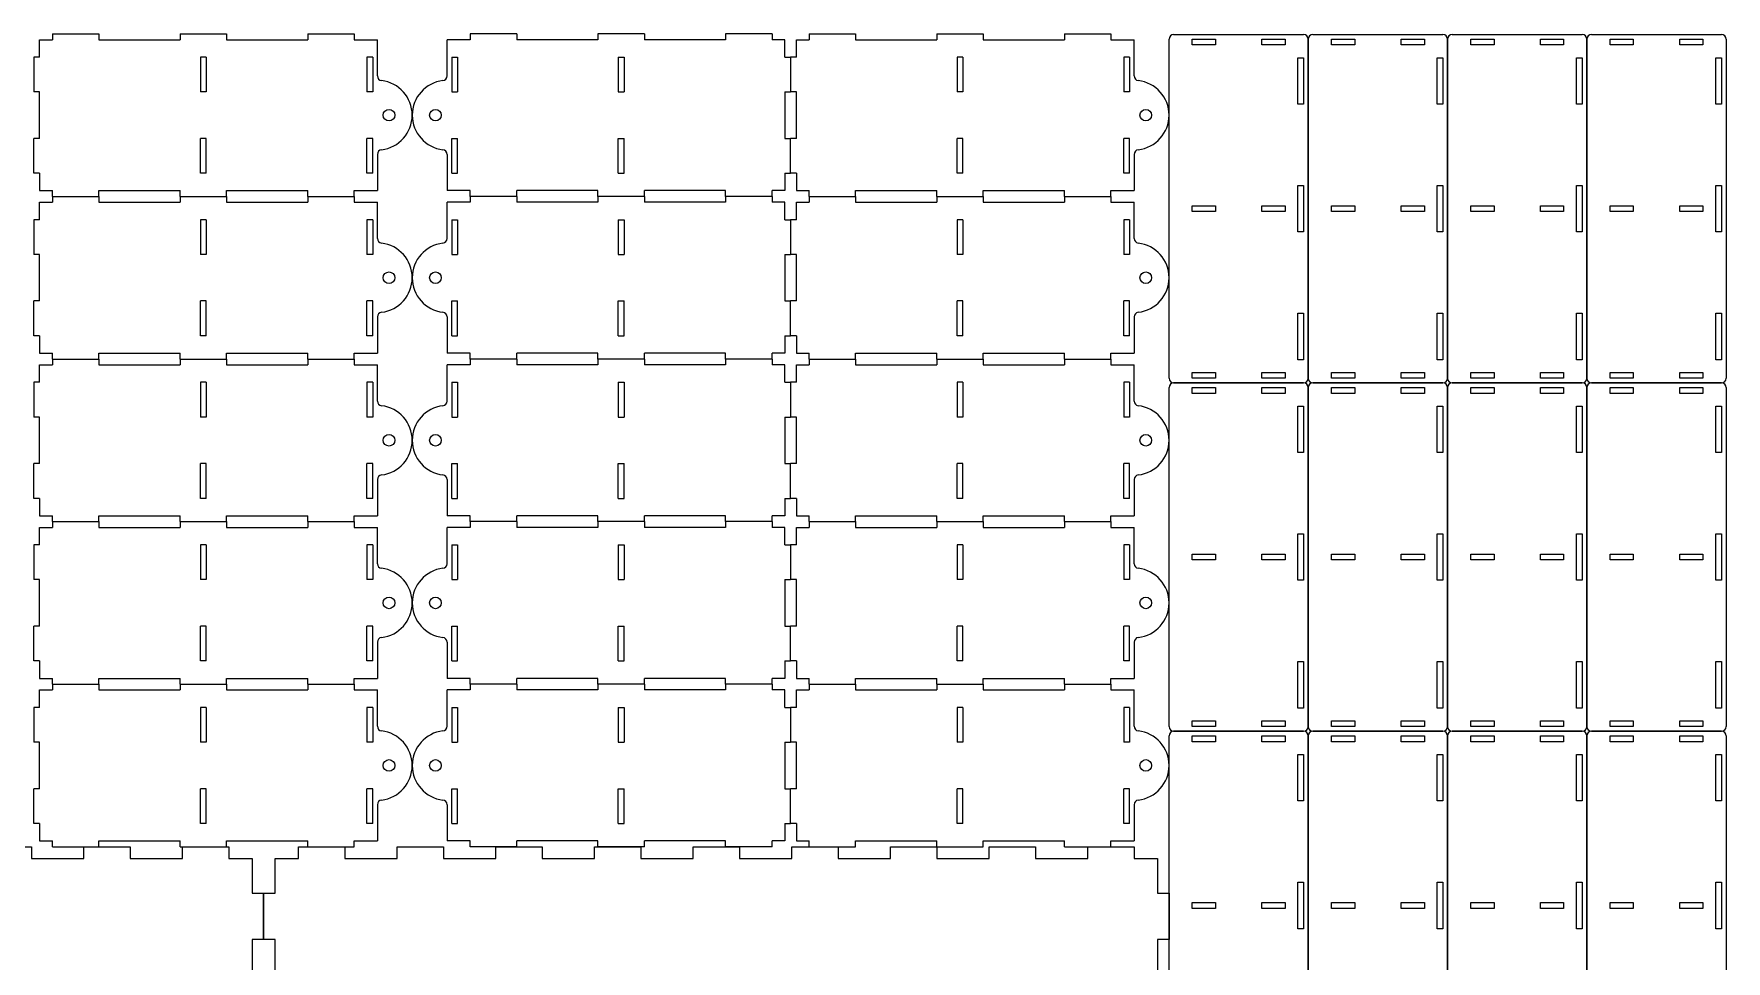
# Model space of a CAD drawing. Header units: millimetres. Extents: x 0 to 1198, y 2 to 800.
# Drawn here: x 469 to 1198, y 401 to 800 of the extents above; entities that cross this region are included whole.
import ezdxf

# ---------------------------------------------------------------- set-up
doc = ezdxf.new("R2010")
doc.units = ezdxf.units.MM

# ---------------------------------------------------------------- blocks, each defined once
blk = doc.blocks.new('40- Side')
at = {"color": 179, "linetype": 'Continuous', "lineweight": 25}
for p, q in [((2, 60), (148, 60)), ((0, 2), (0, 58)), ((150, 58), (150, 2)), ((2, 50), (4.5, 50)), ((2, 40), (2, 50)), ((4.5, 50), (4.5, 40)), ((73.75, 50), (76.25, 50)), ((73.75, 40), (73.75, 50)), ((76.25, 50), (76.25, 40)), ((145.5, 50), (148, 50)), ((145.5, 40), (145.5, 50)), ((148, 50), (148, 40)), ((4.5, 40), (2, 40)), ((76.25, 40), (73.75, 40)), ((148, 40), (145.5, 40)), ((2, 10), (2, 20)), ((2, 20), (4.5, 20)), ((4.5, 20), (4.5, 10)), ((73.75, 10), (73.75, 20)), ((73.75, 20), (76.25, 20)), ((76.25, 20), (76.25, 10)), ((145.5, 10), (145.5, 20)), ((145.5, 20), (148, 20)), ((148, 20), (148, 10)), ((4.5, 10), (2, 10)), ((76.25, 10), (73.75, 10)), ((148, 10), (145.5, 10)), ((148, 0), (2, 0)), ((10, 4.5), (30, 4.5)), ((10, 2), (10, 4.5)), ((30, 2), (10, 2)), ((30, 4.5), (30, 2)), ((65, 4.5), (85, 4.5)), ((65, 2), (65, 4.5)), ((85, 2), (65, 2)), ((85, 4.5), (85, 2)), ((120, 4.5), (140, 4.5)), ((120, 2), (120, 4.5)), ((140, 2), (120, 2)), ((140, 4.5), (140, 2))]:
    blk.add_line(p, q, dxfattribs=at)
for centre, start, end in [((2, 58), 90, 180), ((148, 58), 0, 90), ((2, 2), 180, 270), ((148, 2), 270, 0)]:
    blk.add_arc(centre, 2, start, end, dxfattribs=at)
blk = doc.blocks.new('20- Bottom-75')
at = {"color": 179, "linetype": 'Continuous', "lineweight": 25}
for p, q in [((25, 67.5), (15, 67.5)), ((15, 51.88), (15, 67.5)), ((25, 70), (25, 67.5)), ((45, 70), (25, 70)), ((45, 70), (45, 67.5)), ((80, 67.5), (45, 67.5)), ((80, 70), (80, 67.5)), ((100, 70), (80, 70)), ((100, 70), (100, 67.5)), ((135, 67.5), (100, 67.5)), ((135, 70), (135, 67.5)), ((155, 70), (135, 70)), ((155, 70), (155, 67.5)), ((160.5, 67.5), (155, 67.5)), ((160.5, 60), (160.5, 67.5)), ((17, 60), (17, 45)), ((17, 60), (19.5, 60)), ((19.5, 60), (19.5, 45)), ((88.75, 60), (91.25, 60)), ((88.75, 60), (88.75, 45)), ((91.25, 60), (91.25, 45)), ((160.5, 60), (163, 60)), ((163, 60), (163, 45)), ((17, 45), (19.5, 45)), ((88.75, 45), (91.25, 45)), ((160.5, 45), (160.5, 25)), ((160.5, 45), (163, 45)), ((17, 25), (19.5, 25)), ((17, 10), (17, 25)), ((19.5, 10), (19.5, 25)), ((88.75, 25), (91.25, 25)), ((88.75, 10), (88.75, 25)), ((91.25, 10), (91.25, 25)), ((160.5, 25), (163, 25)), ((163, 10), (163, 25)), ((15, 18.12), (15, 2.5)), ((17, 10), (19.5, 10)), ((88.75, 10), (91.25, 10)), ((160.5, 10), (160.5, 2.5)), ((160.5, 10), (163, 10)), ((25, 2.5), (15, 2.5)), ((25, 0), (25, 2.5)), ((45, 0), (25, 0)), ((80, 2.5), (45, 2.5)), ((45, 0), (45, 2.5)), ((80, 0), (80, 2.5)), ((100, 0), (80, 0)), ((135, 2.5), (100, 2.5)), ((100, 0), (100, 2.5)), ((135, 0), (135, 2.5)), ((155, 0), (135, 0)), ((160.5, 2.5), (155, 2.5)), ((155, 0), (155, 2.5))]:
    blk.add_line(p, q, dxfattribs=at)
blk.add_circle((10, 35), 2.5, dxfattribs=at)
for centre, radius, start, end in [((13, 51.88), 2, 276.75633, 0), ((15, 35), 15, 96.75633, 263.24367), ((13, 18.12), 2, 0, 83.24367)]:
    blk.add_arc(centre, radius, start, end, dxfattribs=at)
blk = doc.blocks.new('20- Bottom-66')
at = {"color": 179, "linetype": 'Continuous', "lineweight": 25}
for p, q in [((15, 150), (15, 155)), ((15, 155), (35, 155)), ((35, 155), (35, 150)), ((57.5, 150), (57.5, 155)), ((57.5, 155), (77.5, 155)), ((77.5, 155), (77.5, 150)), ((100, 150), (100, 155)), ((100, 155), (120, 155)), ((120, 155), (120, 150)), ((142.5, 150), (142.5, 155)), ((142.5, 155), (162.5, 155)), ((162.5, 155), (162.5, 150)), ((185, 150), (185, 155)), ((185, 155), (205, 155)), ((205, 155), (205, 150)), ((227.5, 150), (227.5, 155)), ((227.5, 155), (247.5, 155)), ((247.5, 155), (247.5, 150)), ((270, 150), (270, 155)), ((270, 155), (290, 155)), ((290, 155), (290, 150)), ((312.5, 150), (312.5, 155)), ((312.5, 155), (332.5, 155)), ((332.5, 155), (332.5, 150)), ((355, 150), (355, 155)), ((355, 155), (375, 155)), ((375, 155), (375, 150)), ((5, 135), (5, 150)), ((5, 150), (15, 150)), ((35, 150), (57.5, 150)), ((77.5, 150), (100, 150)), ((120, 150), (142.5, 150)), ((162.5, 150), (185, 150)), ((205, 150), (227.5, 150)), ((247.5, 150), (270, 150)), ((290, 150), (312.5, 150)), ((332.5, 150), (355, 150)), ((375, 150), (385, 150)), ((385, 150), (385, 135)), ((0, 115), (0, 135)), ((0, 135), (5, 135)), ((385, 135), (390, 135)), ((390, 135), (390, 115)), ((5, 115), (0, 115)), ((5, 87.5), (5, 115)), ((390, 115), (385, 115)), ((385, 115), (385, 87.5)), ((0, 67.5), (0, 87.5)), ((0, 87.5), (5, 87.5)), ((385, 87.5), (390, 87.5)), ((390, 87.5), (390, 67.5)), ((5, 67.5), (0, 67.5)), ((5, 40), (5, 67.5)), ((390, 67.5), (385, 67.5)), ((385, 67.5), (385, 40)), ((15, 57.5), (35, 57.5)), ((15, 55), (15, 57.5)), ((35, 55), (15, 55)), ((35, 57.5), (35, 55)), ((57.5, 57.5), (77.5, 57.5)), ((57.5, 55), (57.5, 57.5)), ((77.5, 55), (57.5, 55)), ((77.5, 57.5), (77.5, 55)), ((100, 57.5), (120, 57.5)), ((100, 55), (100, 57.5)), ((120, 55), (100, 55)), ((120, 57.5), (120, 55)), ((142.5, 57.5), (162.5, 57.5)), ((142.5, 55), (142.5, 57.5)), ((162.5, 55), (142.5, 55)), ((162.5, 57.5), (162.5, 55)), ((185, 57.5), (205, 57.5)), ((185, 55), (185, 57.5)), ((205, 55), (185, 55)), ((205, 57.5), (205, 55)), ((227.5, 57.5), (247.5, 57.5)), ((227.5, 55), (227.5, 57.5)), ((247.5, 55), (227.5, 55)), ((247.5, 57.5), (247.5, 55)), ((270, 57.5), (290, 57.5)), ((270, 55), (270, 57.5)), ((290, 55), (270, 55)), ((290, 57.5), (290, 55)), ((312.5, 57.5), (332.5, 57.5)), ((312.5, 55), (312.5, 57.5)), ((332.5, 55), (312.5, 55)), ((332.5, 57.5), (332.5, 55)), ((355, 55), (355, 57.5)), ((355, 57.5), (375, 57.5)), ((375, 55), (355, 55)), ((375, 57.5), (375, 55)), ((0, 20), (0, 40)), ((0, 40), (5, 40)), ((385, 40), (390, 40)), ((390, 40), (390, 20)), ((5, 20), (0, 20)), ((5, 5), (5, 20)), ((390, 20), (385, 20)), ((385, 20), (385, 5)), ((15, 5), (5, 5)), ((15, 0), (15, 5)), ((35, 0), (15, 0)), ((57.5, 5), (35, 5)), ((35, 5), (35, 0)), ((57.5, 0), (57.5, 5)), ((77.5, 0), (57.5, 0)), ((100, 5), (77.5, 5)), ((77.5, 5), (77.5, 0)), ((100, 0), (100, 5)), ((120, 0), (100, 0)), ((142.5, 5), (120, 5)), ((120, 5), (120, 0)), ((142.5, 0), (142.5, 5)), ((162.5, 0), (142.5, 0)), ((185, 5), (162.5, 5)), ((162.5, 5), (162.5, 0)), ((185, 0), (185, 5)), ((205, 0), (185, 0)), ((227.5, 5), (205, 5)), ((205, 5), (205, 0)), ((227.5, 0), (227.5, 5)), ((247.5, 0), (227.5, 0)), ((270, 5), (247.5, 5)), ((247.5, 5), (247.5, 0)), ((270, 0), (270, 5)), ((290, 0), (270, 0)), ((312.5, 5), (290, 5)), ((290, 5), (290, 0)), ((312.5, 0), (312.5, 5)), ((332.5, 0), (312.5, 0)), ((355, 5), (332.5, 5)), ((332.5, 5), (332.5, 0)), ((355, 0), (355, 5)), ((375, 0), (355, 0)), ((375, 5), (375, 0)), ((385, 5), (375, 5))]:
    blk.add_line(p, q, dxfattribs=at)

msp = doc.modelspace()

# ---------------------------------------------------------------- block references
at = {"color": 7, "linetype": 'Continuous'}
for name, p, rotation in [('20- Bottom-75', (632.39, 800), 180), ('20- Bottom-75', (958.39, 800), 180), ('40- Side', (1018.39, 649.72), 90), ('40- Side', (1078.39, 649.72), 90), ('40- Side', (1138.39, 649.72), 90), ('40- Side', (1198.39, 649.72), 90), ('20- Bottom-75', (632.39, 730), 180), ('20- Bottom-75', (958.39, 730), 180), ('20- Bottom-75', (632.39, 660), 180), ('20- Bottom-75', (958.39, 660), 180), ('40- Side', (1018.39, 499.72), 90), ('40- Side', (1078.39, 499.72), 90), ('40- Side', (1138.39, 499.72), 90), ('40- Side', (1198.39, 499.72), 90), ('20- Bottom-75', (632.39, 590), 180), ('20- Bottom-75', (958.39, 590), 180), ('20- Bottom-75', (632.39, 520), 180), ('20- Bottom-75', (958.39, 520), 180), ('40- Side', (1018.39, 349.72), 90), ('40- Side', (1078.39, 349.72), 90), ('40- Side', (1138.39, 349.72), 90), ('40- Side', (1198.39, 349.72), 90)]:
    msp.add_blockref(name, p, dxfattribs=dict(at, rotation=rotation))
for name, p in [('20- Bottom-75', (632.39, 730)), ('20- Bottom-75', (632.39, 660)), ('20- Bottom-75', (632.39, 590)), ('20- Bottom-75', (632.39, 520)), ('20- Bottom-75', (632.39, 450)), ('20- Bottom-66', (178.39, 295)), ('20- Bottom-66', (568.39, 295))]:
    msp.add_blockref(name, p, dxfattribs=at)

doc.saveas('drawing.dxf')
